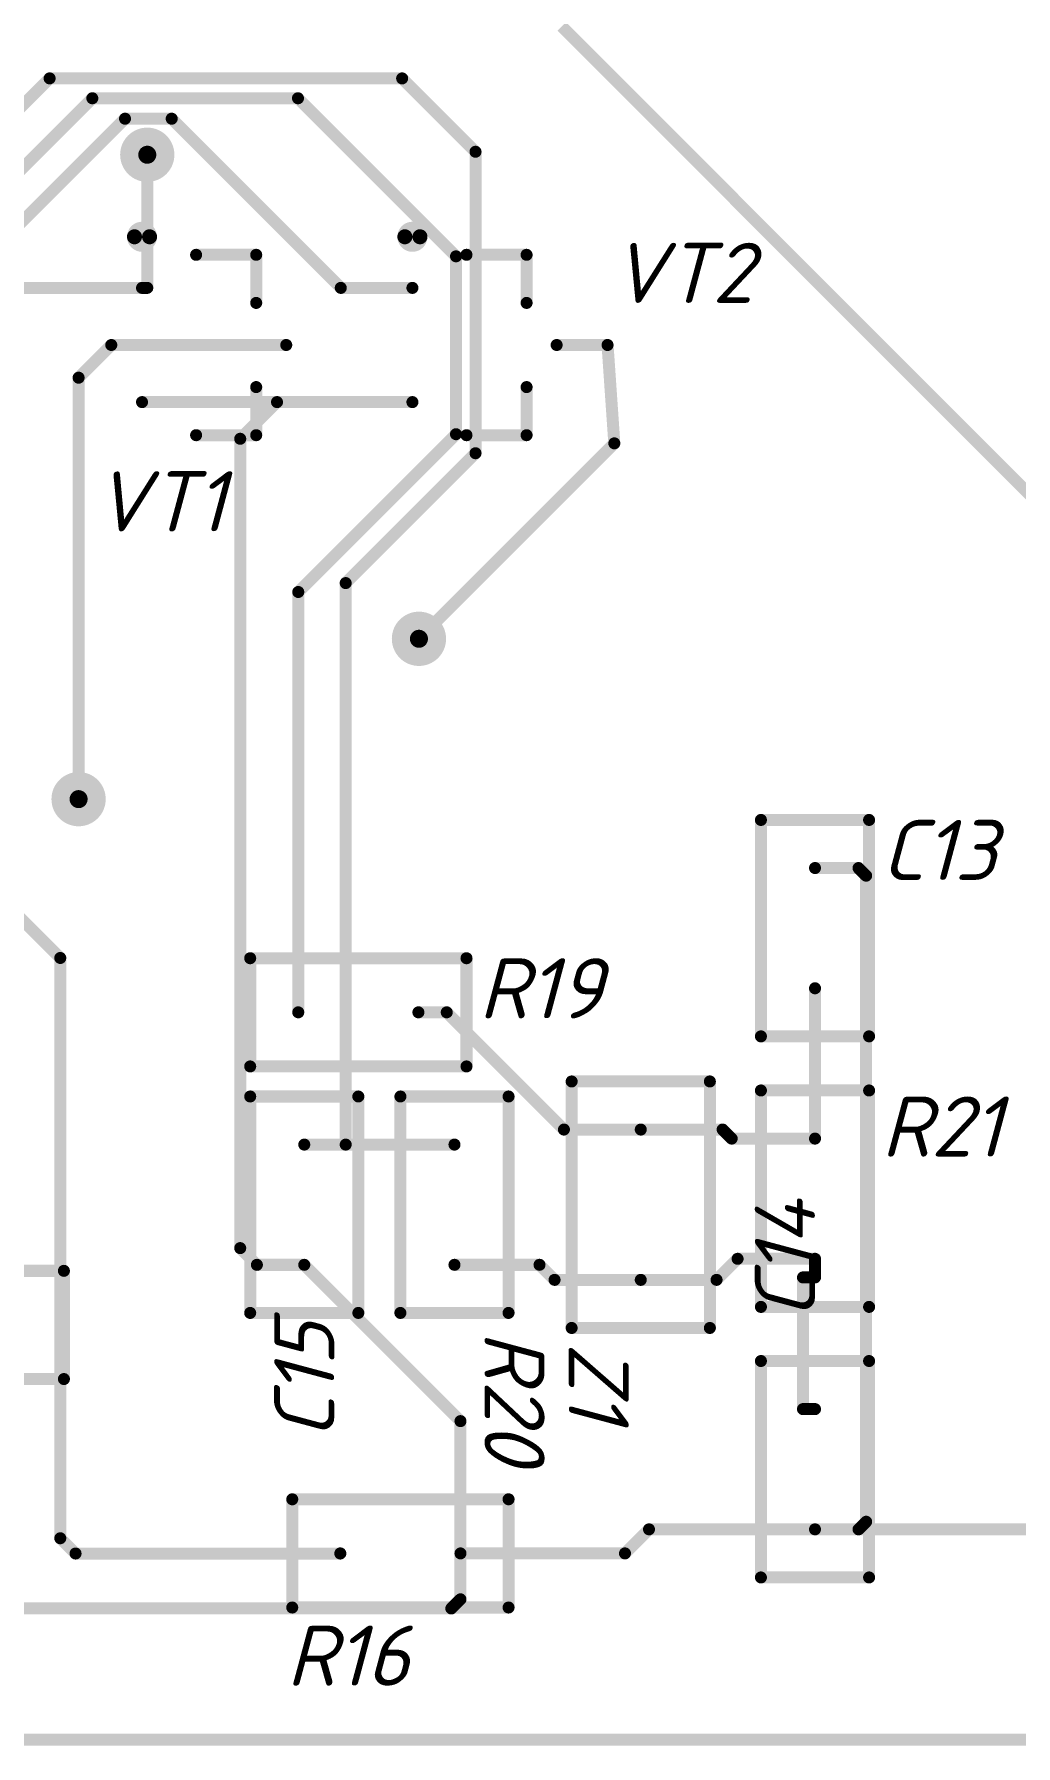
# Model space of a CAD drawing. Header units: millimetres. Extents: x -578 to 740, y 82 to 629.
# Drawn here: x 47.7 to 80.4, y 302.3 to 359.2 of the extents above; entities that cross this region are included whole.
import ezdxf

# ---------------------------------------------------------------- set-up
doc = ezdxf.new("R2010")
doc.units = ezdxf.units.MM
doc.header["$LTSCALE"] = 0.5
doc.layers.get('0').update_dxf_attribs({"lineweight": 60})
doc.layers.add('TopOverlay', color=2, linetype='Continuous')
doc.styles.get("Standard").update_dxf_attribs({"font": 'isocpeui.ttf', "width": 0.9})

# ---------------------------------------------------------------- blocks, each defined once
blk = doc.blocks.new('OSC__3215_1')
at = {"layer": 'TopOverlay', "const_width": 0.2}
for points in [[(2.05, 1.15), (-2.05, 1.15)], [(-2.05, -1.15), (-2.05, 1.15)], [(2.05, -1.15), (2.05, 1.15)], [(2.05, -1.15), (-2.05, -1.15)]]:
    blk.add_lwpolyline(points, dxfattribs=at)
at = {"layer": 'TopOverlay', "const_width": 0.1}
for points in [[(-2.1, 1.15, 1), (-2, 1.15, 1)], [(-2.1, 1.15, 1), (-2, 1.15, 1)], [(2, 1.15, 1), (2.1, 1.15, 1)], [(2, 1.15, 1), (2.1, 1.15, 1)], [(-2.1, -1.15, 1), (-2, -1.15, 1)], [(-2.1, -1.15, 1), (-2, -1.15, 1)], [(2, -1.15, 1), (2.1, -1.15, 1)], [(2, -1.15, 1), (2.1, -1.15, 1)]]:
    blk.add_lwpolyline(points, format="xyb", close=True, dxfattribs=at)
blk = doc.blocks.new('SOT23_123_5')
at = {"layer": 'TopOverlay'}
for points, const_width in [([(-1.075, 1.8, 1), (-1.325, 1.8, 1)], 0.25), ([(-1.388, 1.8, 1), (-1.263, 1.8, 1)], 0.125), ([(-1.137, 1.8, 1), (-1.012, 1.8, 1)], 0.125), ([(-0.35, 1.5, 1), (-0.25, 1.5, 1)], 0.1), ([(0.65, 1.5, 1), (0.75, 1.5, 1)], 0.1), ([(0.65, 1.5, 1), (0.75, 1.5, 1)], 0.1), ([(0.65, 0.7, 1), (0.75, 0.7, 1)], 0.1), ([(0.65, -0.7, 1), (0.75, -0.7, 1)], 0.1), ([(-0.35, -1.5, 1), (-0.25, -1.5, 1)], 0.1), ([(0.65, -1.5, 1), (0.75, -1.5, 1)], 0.1), ([(0.65, -1.5, 1), (0.75, -1.5, 1)], 0.1)]:
    blk.add_lwpolyline(points, format="xyb", close=True, dxfattribs=dict(at, const_width=const_width))
at = {"layer": 'TopOverlay', "const_width": 0.2}
for points in [[(-0.3, 1.5), (0.7, 1.5)], [(0.7, 0.7), (0.7, 1.5)], [(0.7, -1.5), (0.7, -0.7)], [(-0.3, -1.5), (0.7, -1.5)]]:
    blk.add_lwpolyline(points, dxfattribs=at)
blk = doc.blocks.new('SOT23_123_6')
at = {"layer": 'TopOverlay'}
for points, const_width in [([(-1.075, 1.8, 1), (-1.325, 1.8, 1)], 0.25), ([(-1.388, 1.8, 1), (-1.263, 1.8, 1)], 0.125), ([(-1.137, 1.8, 1), (-1.012, 1.8, 1)], 0.125), ([(-0.35, 1.5, 1), (-0.25, 1.5, 1)], 0.1), ([(0.65, 1.5, 1), (0.75, 1.5, 1)], 0.1), ([(0.65, 1.5, 1), (0.75, 1.5, 1)], 0.1), ([(0.65, 0.7, 1), (0.75, 0.7, 1)], 0.1), ([(0.65, -0.7, 1), (0.75, -0.7, 1)], 0.1), ([(-0.35, -1.5, 1), (-0.25, -1.5, 1)], 0.1), ([(0.65, -1.5, 1), (0.75, -1.5, 1)], 0.1), ([(0.65, -1.5, 1), (0.75, -1.5, 1)], 0.1)]:
    blk.add_lwpolyline(points, format="xyb", close=True, dxfattribs=dict(at, const_width=const_width))
at = {"layer": 'TopOverlay', "const_width": 0.2}
for points in [[(-0.3, 1.5), (0.7, 1.5)], [(0.7, 0.7), (0.7, 1.5)], [(0.7, -1.5), (0.7, -0.7)], [(-0.3, -1.5), (0.7, -1.5)]]:
    blk.add_lwpolyline(points, dxfattribs=at)
blk = doc.blocks.new('CH0805R_24')
at = {"layer": 'TopOverlay', "const_width": 0.2}
for points in [[(-1.8, -0.9), (-1.8, 0.9)], [(1.8, 0.9), (-1.8, 0.9)], [(1.8, -0.9), (1.8, 0.9)], [(1.8, -0.9), (-1.8, -0.9)]]:
    blk.add_lwpolyline(points, dxfattribs=at)
at = {"layer": 'TopOverlay', "const_width": 0.1}
for points in [[(-1.85, 0.9, 1), (-1.75, 0.9, 1)], [(-1.85, 0.9, 1), (-1.75, 0.9, 1)], [(1.75, 0.9, 1), (1.85, 0.9, 1)], [(1.75, 0.9, 1), (1.85, 0.9, 1)], [(-1.85, -0.9, 1), (-1.75, -0.9, 1)], [(-1.85, -0.9, 1), (-1.75, -0.9, 1)], [(1.75, -0.9, 1), (1.85, -0.9, 1)], [(1.75, -0.9, 1), (1.85, -0.9, 1)]]:
    blk.add_lwpolyline(points, format="xyb", close=True, dxfattribs=at)
blk = doc.blocks.new('CH0805R_25')
at = {"layer": 'TopOverlay', "const_width": 0.2}
for points in [[(-1.8, 0.9), (-1.8, -0.9)], [(-1.8, 0.9), (1.8, 0.9)], [(1.8, 0.9), (1.8, -0.9)], [(-1.8, -0.9), (1.8, -0.9)]]:
    blk.add_lwpolyline(points, dxfattribs=at)
at = {"layer": 'TopOverlay', "const_width": 0.1}
for points in [[(-1.85, 0.9, 1), (-1.75, 0.9, 1)], [(-1.85, 0.9, 1), (-1.75, 0.9, 1)], [(1.75, 0.9, 1), (1.85, 0.9, 1)], [(1.75, 0.9, 1), (1.85, 0.9, 1)], [(-1.85, -0.9, 1), (-1.75, -0.9, 1)], [(-1.85, -0.9, 1), (-1.75, -0.9, 1)], [(1.75, -0.9, 1), (1.85, -0.9, 1)], [(1.75, -0.9, 1), (1.85, -0.9, 1)]]:
    blk.add_lwpolyline(points, format="xyb", close=True, dxfattribs=at)
blk = doc.blocks.new('CH0805R_26')
at = {"layer": 'TopOverlay', "const_width": 0.2}
for points in [[(-1.8, -0.9), (-1.8, 0.9)], [(-1.8, 0.9), (1.8, 0.9)], [(1.8, -0.9), (1.8, 0.9)], [(-1.8, -0.9), (1.8, -0.9)]]:
    blk.add_lwpolyline(points, dxfattribs=at)
at = {"layer": 'TopOverlay', "const_width": 0.1}
for points in [[(-1.85, 0.9, 1), (-1.75, 0.9, 1)], [(-1.85, 0.9, 1), (-1.75, 0.9, 1)], [(1.75, 0.9, 1), (1.85, 0.9, 1)], [(1.75, 0.9, 1), (1.85, 0.9, 1)], [(-1.85, -0.9, 1), (-1.75, -0.9, 1)], [(-1.85, -0.9, 1), (-1.75, -0.9, 1)], [(1.75, -0.9, 1), (1.85, -0.9, 1)], [(1.75, -0.9, 1), (1.85, -0.9, 1)]]:
    blk.add_lwpolyline(points, format="xyb", close=True, dxfattribs=at)
blk = doc.blocks.new('CH0805R_29')
at = {"layer": 'TopOverlay', "const_width": 0.2}
for points in [[(-1.8, 0.9), (-1.8, -0.9)], [(1.8, 0.9), (-1.8, 0.9)], [(1.8, 0.9), (1.8, -0.9)], [(1.8, -0.9), (-1.8, -0.9)]]:
    blk.add_lwpolyline(points, dxfattribs=at)
at = {"layer": 'TopOverlay', "const_width": 0.1}
for points in [[(-1.85, 0.9, 1), (-1.75, 0.9, 1)], [(-1.85, 0.9, 1), (-1.75, 0.9, 1)], [(1.75, 0.9, 1), (1.85, 0.9, 1)], [(1.75, 0.9, 1), (1.85, 0.9, 1)], [(-1.85, -0.9, 1), (-1.75, -0.9, 1)], [(-1.85, -0.9, 1), (-1.75, -0.9, 1)], [(1.75, -0.9, 1), (1.85, -0.9, 1)], [(1.75, -0.9, 1), (1.85, -0.9, 1)]]:
    blk.add_lwpolyline(points, format="xyb", close=True, dxfattribs=at)
blk = doc.blocks.new('CH0805R_42')
at = {"layer": 'TopOverlay', "const_width": 0.2}
for points in [[(-1.8, 0.9), (-1.8, -0.9)], [(1.8, 0.9), (-1.8, 0.9)], [(1.8, 0.9), (1.8, -0.9)], [(1.8, -0.9), (-1.8, -0.9)]]:
    blk.add_lwpolyline(points, dxfattribs=at)
at = {"layer": 'TopOverlay', "const_width": 0.1}
for points in [[(-1.85, 0.9, 1), (-1.75, 0.9, 1)], [(-1.85, 0.9, 1), (-1.75, 0.9, 1)], [(1.75, 0.9, 1), (1.85, 0.9, 1)], [(1.75, 0.9, 1), (1.85, 0.9, 1)], [(-1.85, -0.9, 1), (-1.75, -0.9, 1)], [(-1.85, -0.9, 1), (-1.75, -0.9, 1)], [(1.75, -0.9, 1), (1.85, -0.9, 1)], [(1.75, -0.9, 1), (1.85, -0.9, 1)]]:
    blk.add_lwpolyline(points, format="xyb", close=True, dxfattribs=at)
blk = doc.blocks.new('CH0805C_64')
at = {"layer": 'TopOverlay', "const_width": 0.2}
for points in [[(-1.8, -0.9), (-1.8, 0.9)], [(1.8, 0.9), (-1.8, 0.9)], [(1.8, -0.9), (1.8, 0.9)], [(1.8, -0.9), (-1.8, -0.9)]]:
    blk.add_lwpolyline(points, dxfattribs=at)
at = {"layer": 'TopOverlay', "const_width": 0.1}
for points in [[(-1.85, 0.9, 1), (-1.75, 0.9, 1)], [(-1.85, 0.9, 1), (-1.75, 0.9, 1)], [(1.75, 0.9, 1), (1.85, 0.9, 1)], [(1.75, 0.9, 1), (1.85, 0.9, 1)], [(-1.85, -0.9, 1), (-1.75, -0.9, 1)], [(-1.85, -0.9, 1), (-1.75, -0.9, 1)], [(1.75, -0.9, 1), (1.85, -0.9, 1)], [(1.75, -0.9, 1), (1.85, -0.9, 1)]]:
    blk.add_lwpolyline(points, format="xyb", close=True, dxfattribs=at)
blk = doc.blocks.new('CH0805C_65')
at = {"layer": 'TopOverlay', "const_width": 0.2}
for points in [[(-1.8, -0.9), (-1.8, 0.9)], [(1.8, 0.9), (-1.8, 0.9)], [(1.8, -0.9), (1.8, 0.9)], [(1.8, -0.9), (-1.8, -0.9)]]:
    blk.add_lwpolyline(points, dxfattribs=at)
at = {"layer": 'TopOverlay', "const_width": 0.1}
for points in [[(-1.85, 0.9, 1), (-1.75, 0.9, 1)], [(-1.85, 0.9, 1), (-1.75, 0.9, 1)], [(1.75, 0.9, 1), (1.85, 0.9, 1)], [(1.75, 0.9, 1), (1.85, 0.9, 1)], [(-1.85, -0.9, 1), (-1.75, -0.9, 1)], [(-1.85, -0.9, 1), (-1.75, -0.9, 1)], [(1.75, -0.9, 1), (1.85, -0.9, 1)], [(1.75, -0.9, 1), (1.85, -0.9, 1)]]:
    blk.add_lwpolyline(points, format="xyb", close=True, dxfattribs=at)
blk = doc.blocks.new('CH0805C_66')
at = {"layer": 'TopOverlay', "const_width": 0.2}
for points in [[(-1.8, 0.9), (-1.8, -0.9)], [(-1.8, 0.9), (1.8, 0.9)], [(1.8, 0.9), (1.8, -0.9)], [(-1.8, -0.9), (1.8, -0.9)]]:
    blk.add_lwpolyline(points, dxfattribs=at)
at = {"layer": 'TopOverlay', "const_width": 0.1}
for points in [[(-1.85, 0.9, 1), (-1.75, 0.9, 1)], [(-1.85, 0.9, 1), (-1.75, 0.9, 1)], [(1.75, 0.9, 1), (1.85, 0.9, 1)], [(1.75, 0.9, 1), (1.85, 0.9, 1)], [(-1.85, -0.9, 1), (-1.75, -0.9, 1)], [(-1.85, -0.9, 1), (-1.75, -0.9, 1)], [(1.75, -0.9, 1), (1.85, -0.9, 1)], [(1.75, -0.9, 1), (1.85, -0.9, 1)]]:
    blk.add_lwpolyline(points, format="xyb", close=True, dxfattribs=at)

msp = doc.modelspace()

# ---------------------------------------------------------------- linework, layer by layer
at = {"const_width": 0.4}
for points in [[(65.282, 359.495), (95.712, 329.066)], [(34.893, 344.425), (48.236, 357.768)], [(48.236, 357.768), (59.97, 357.768)], [(59.97, 357.768), (62.412, 355.327)], [(35.688, 343.138), (49.658, 357.108)], [(49.658, 357.108), (56.503, 357.108)], [(56.503, 357.108), (61.762, 351.849)], [(40.311, 345.992), (50.746, 356.427)], [(50.746, 356.427), (52.3, 356.427)], [(52.3, 356.427), (57.927, 350.799)], [(51.487, 350.799), (51.487, 355.228)], [(62.412, 345.299), (62.412, 355.327)], [(61.762, 345.932), (61.762, 351.849)], [(46.712, 350.799), (51.312, 350.799)], [(51.312, 350.799), (51.487, 350.799)], [(57.927, 350.799), (60.312, 350.799)], [(49.201, 347.811), (50.289, 348.899)], [(50.289, 348.899), (56.112, 348.899)], [(65.112, 348.899), (66.807, 348.899)], [(66.807, 348.899), (67.032, 345.627)], [(49.201, 333.791), (49.201, 347.811)], [(51.312, 346.999), (55.805, 346.999)], [(54.58, 345.779), (55.805, 346.999)], [(55.805, 346.999), (60.312, 346.999)], [(54.58, 318.855), (54.58, 345.779)], [(56.512, 340.682), (61.762, 345.932)], [(60.529, 339.125), (67.032, 345.627)], [(58.091, 340.978), (62.412, 345.299)], [(58.091, 322.299), (58.091, 340.978)], [(56.512, 326.699), (56.512, 340.682)], [(73.712, 331.499), (75.16, 331.499)], [(75.16, 331.499), (75.414, 331.245)], [(75.414, 309.753), (75.414, 331.245)], [(47.016, 330.082), (48.591, 328.507)], [(48.591, 309.203), (48.591, 328.507)], [(73.712, 322.499), (73.712, 327.499)], [(60.512, 326.699), (61.455, 326.699)], [(61.455, 326.699), (65.355, 322.799)], [(65.355, 322.799), (67.912, 322.799)], [(67.912, 322.799), (70.638, 322.799)], [(70.638, 322.799), (70.938, 322.499)], [(56.712, 322.299), (58.091, 322.299)], [(58.091, 322.299), (61.712, 322.299)], [(70.938, 322.499), (73.712, 322.499)], [(54.58, 318.855), (55.136, 318.299)], [(55.136, 318.299), (56.712, 318.299)], [(56.712, 318.299), (61.912, 313.099)], [(61.712, 318.299), (64.542, 318.299)], [(64.542, 318.299), (65.043, 317.799)], [(70.435, 317.799), (71.136, 318.499)], [(71.136, 318.499), (73.712, 318.499)], [(73.712, 317.88), (73.712, 318.499)], [(65.043, 317.799), (67.912, 317.799)], [(67.912, 317.799), (70.435, 317.799)], [(73.312, 317.88), (73.712, 317.88)], [(73.312, 313.499), (73.312, 317.88)], [(61.912, 308.699), (61.912, 313.099)], [(73.312, 313.499), (73.712, 313.499)], [(75.16, 309.499), (75.414, 309.753)], [(48.591, 309.203), (49.099, 308.695)], [(67.387, 308.699), (68.187, 309.499)], [(68.187, 309.499), (73.712, 309.499)], [(73.712, 309.499), (75.16, 309.499)], [(75.16, 309.499), (84.82, 309.499)], [(49.099, 308.695), (57.912, 308.695)], [(57.912, 308.695), (57.912, 308.699)], [(61.912, 307.171), (61.912, 308.699)], [(61.912, 308.699), (67.387, 308.699)], [(38.512, 306.867), (61.607, 306.867)], [(61.607, 306.867), (61.912, 307.171)], [(-62.288, 302.499), (137.712, 302.499)]]:
    msp.add_lwpolyline(points, dxfattribs=at)
for points, const_width in [([(48.136, 357.768, 1), (48.336, 357.768, 1)], 0.2), ([(48.136, 357.768, 1), (48.336, 357.768, 1)], 0.2), ([(59.87, 357.768, 1), (60.07, 357.768, 1)], 0.2), ([(59.87, 357.768, 1), (60.07, 357.768, 1)], 0.2), ([(49.558, 357.108, 1), (49.758, 357.108, 1)], 0.2), ([(49.558, 357.108, 1), (49.758, 357.108, 1)], 0.2), ([(56.403, 357.108, 1), (56.603, 357.108, 1)], 0.2), ([(56.403, 357.108, 1), (56.603, 357.108, 1)], 0.2), ([(50.646, 356.427, 1), (50.846, 356.427, 1)], 0.2), ([(50.646, 356.427, 1), (50.846, 356.427, 1)], 0.2), ([(52.2, 356.427, 1), (52.4, 356.427, 1)], 0.2), ([(52.2, 356.427, 1), (52.4, 356.427, 1)], 0.2), ([(51.035, 355.228, 1), (51.938, 355.228, 1)], 0.903), ([(51.137, 355.228, 1), (51.837, 355.228, 1)], 0.7), ([(51.337, 355.228, 1), (51.637, 355.228, 1)], 0.3), ([(51.387, 355.228, 1), (51.587, 355.228, 1)], 0.2), ([(62.312, 355.327, 1), (62.512, 355.327, 1)], 0.2), ([(62.312, 355.327, 1), (62.512, 355.327, 1)], 0.2), ([(61.662, 351.849, 1), (61.862, 351.849, 1)], 0.2), ([(61.662, 351.849, 1), (61.862, 351.849, 1)], 0.2), ([(51.212, 350.799, 1), (51.412, 350.799, 1)], 0.2), ([(51.212, 350.799, 1), (51.412, 350.799, 1)], 0.2), ([(51.387, 350.799, 1), (51.587, 350.799, 1)], 0.2), ([(51.387, 350.799, 1), (51.587, 350.799, 1)], 0.2), ([(57.827, 350.799, 1), (58.027, 350.799, 1)], 0.2), ([(57.827, 350.799, 1), (58.027, 350.799, 1)], 0.2), ([(60.212, 350.799, 1), (60.412, 350.799, 1)], 0.2), ([(50.189, 348.899, 1), (50.389, 348.899, 1)], 0.2), ([(50.189, 348.899, 1), (50.389, 348.899, 1)], 0.2), ([(56.012, 348.899, 1), (56.212, 348.899, 1)], 0.2), ([(65.012, 348.899, 1), (65.212, 348.899, 1)], 0.2), ([(66.707, 348.899, 1), (66.907, 348.899, 1)], 0.2), ([(66.707, 348.899, 1), (66.907, 348.899, 1)], 0.2), ([(49.101, 347.811, 1), (49.301, 347.811, 1)], 0.2), ([(49.101, 347.811, 1), (49.301, 347.811, 1)], 0.2), ([(51.212, 346.999, 1), (51.412, 346.999, 1)], 0.2), ([(55.705, 346.999, 1), (55.905, 346.999, 1)], 0.2), ([(55.705, 346.999, 1), (55.905, 346.999, 1)], 0.2), ([(55.705, 346.999, 1), (55.905, 346.999, 1)], 0.2), ([(60.212, 346.999, 1), (60.412, 346.999, 1)], 0.2), ([(54.48, 345.779, 1), (54.68, 345.779, 1)], 0.2), ([(54.48, 345.779, 1), (54.68, 345.779, 1)], 0.2), ([(61.662, 345.932, 1), (61.862, 345.932, 1)], 0.2), ([(61.662, 345.932, 1), (61.862, 345.932, 1)], 0.2), ([(66.932, 345.627, 1), (67.132, 345.627, 1)], 0.2), ([(66.932, 345.627, 1), (67.132, 345.627, 1)], 0.2), ([(62.312, 345.299, 1), (62.512, 345.299, 1)], 0.2), ([(62.312, 345.299, 1), (62.512, 345.299, 1)], 0.2), ([(57.991, 340.978, 1), (58.191, 340.978, 1)], 0.2), ([(57.991, 340.978, 1), (58.191, 340.978, 1)], 0.2), ([(56.412, 340.682, 1), (56.612, 340.682, 1)], 0.2), ([(56.412, 340.682, 1), (56.612, 340.682, 1)], 0.2), ([(60.078, 339.125, 1), (60.981, 339.125, 1)], 0.903), ([(60.179, 339.125, 1), (60.879, 339.125, 1)], 0.7), ([(60.379, 339.125, 1), (60.679, 339.125, 1)], 0.3), ([(60.429, 339.125, 1), (60.629, 339.125, 1)], 0.2), ([(48.749, 333.791, 1), (49.652, 333.791, 1)], 0.903), ([(48.851, 333.791, 1), (49.551, 333.791, 1)], 0.7), ([(49.051, 333.791, 1), (49.351, 333.791, 1)], 0.3), ([(49.101, 333.791, 1), (49.301, 333.791, 1)], 0.2), ([(73.612, 331.499, 1), (73.812, 331.499, 1)], 0.2), ([(75.06, 331.499, 1), (75.26, 331.499, 1)], 0.2), ([(75.06, 331.499, 1), (75.26, 331.499, 1)], 0.2), ([(75.314, 331.245, 1), (75.514, 331.245, 1)], 0.2), ([(75.314, 331.245, 1), (75.514, 331.245, 1)], 0.2), ([(48.491, 328.507, 1), (48.691, 328.507, 1)], 0.2), ([(48.491, 328.507, 1), (48.691, 328.507, 1)], 0.2), ([(73.612, 327.499, 1), (73.812, 327.499, 1)], 0.2), ([(56.412, 326.699, 1), (56.612, 326.699, 1)], 0.2), ([(60.412, 326.699, 1), (60.612, 326.699, 1)], 0.2), ([(61.355, 326.699, 1), (61.555, 326.699, 1)], 0.2), ([(61.355, 326.699, 1), (61.555, 326.699, 1)], 0.2), ([(65.255, 322.799, 1), (65.455, 322.799, 1)], 0.2), ([(65.255, 322.799, 1), (65.455, 322.799, 1)], 0.2), ([(67.812, 322.799, 1), (68.012, 322.799, 1)], 0.2), ([(67.812, 322.799, 1), (68.012, 322.799, 1)], 0.2), ([(70.538, 322.799, 1), (70.738, 322.799, 1)], 0.2), ([(70.538, 322.799, 1), (70.738, 322.799, 1)], 0.2), ([(56.612, 322.299, 1), (56.812, 322.299, 1)], 0.2), ([(57.991, 322.299, 1), (58.191, 322.299, 1)], 0.2), ([(57.991, 322.299, 1), (58.191, 322.299, 1)], 0.2), ([(57.991, 322.299, 1), (58.191, 322.299, 1)], 0.2), ([(61.612, 322.299, 1), (61.812, 322.299, 1)], 0.2), ([(70.838, 322.499, 1), (71.038, 322.499, 1)], 0.2), ([(70.838, 322.499, 1), (71.038, 322.499, 1)], 0.2), ([(73.612, 322.499, 1), (73.812, 322.499, 1)], 0.2), ([(73.612, 322.499, 1), (73.812, 322.499, 1)], 0.2), ([(54.48, 318.855, 1), (54.68, 318.855, 1)], 0.2), ([(54.48, 318.855, 1), (54.68, 318.855, 1)], 0.2), ([(55.036, 318.299, 1), (55.236, 318.299, 1)], 0.2), ([(55.036, 318.299, 1), (55.236, 318.299, 1)], 0.2), ([(56.612, 318.299, 1), (56.812, 318.299, 1)], 0.2), ([(56.612, 318.299, 1), (56.812, 318.299, 1)], 0.2), ([(61.612, 318.299, 1), (61.812, 318.299, 1)], 0.2), ([(64.442, 318.299, 1), (64.642, 318.299, 1)], 0.2), ([(64.442, 318.299, 1), (64.642, 318.299, 1)], 0.2), ([(71.036, 318.499, 1), (71.236, 318.499, 1)], 0.2), ([(71.036, 318.499, 1), (71.236, 318.499, 1)], 0.2), ([(73.612, 318.499, 1), (73.812, 318.499, 1)], 0.2), ([(73.612, 318.499, 1), (73.812, 318.499, 1)], 0.2), ([(64.943, 317.799, 1), (65.143, 317.799, 1)], 0.2), ([(64.943, 317.799, 1), (65.143, 317.799, 1)], 0.2), ([(67.812, 317.799, 1), (68.012, 317.799, 1)], 0.2), ([(67.812, 317.799, 1), (68.012, 317.799, 1)], 0.2), ([(70.335, 317.799, 1), (70.535, 317.799, 1)], 0.2), ([(70.335, 317.799, 1), (70.535, 317.799, 1)], 0.2), ([(73.212, 317.88, 1), (73.412, 317.88, 1)], 0.2), ([(73.212, 317.88, 1), (73.412, 317.88, 1)], 0.2), ([(73.612, 317.88, 1), (73.812, 317.88, 1)], 0.2), ([(73.612, 317.88, 1), (73.812, 317.88, 1)], 0.2), ([(61.812, 313.099, 1), (62.012, 313.099, 1)], 0.2), ([(61.812, 313.099, 1), (62.012, 313.099, 1)], 0.2), ([(73.212, 313.499, 1), (73.412, 313.499, 1)], 0.2), ([(73.212, 313.499, 1), (73.412, 313.499, 1)], 0.2), ([(73.612, 313.499, 1), (73.812, 313.499, 1)], 0.2), ([(75.314, 309.753, 1), (75.514, 309.753, 1)], 0.2), ([(75.314, 309.753, 1), (75.514, 309.753, 1)], 0.2), ([(48.491, 309.203, 1), (48.691, 309.203, 1)], 0.2), ([(48.491, 309.203, 1), (48.691, 309.203, 1)], 0.2), ([(68.087, 309.499, 1), (68.287, 309.499, 1)], 0.2), ([(68.087, 309.499, 1), (68.287, 309.499, 1)], 0.2), ([(73.612, 309.499, 1), (73.812, 309.499, 1)], 0.2), ([(73.612, 309.499, 1), (73.812, 309.499, 1)], 0.2), ([(75.06, 309.499, 1), (75.26, 309.499, 1)], 0.2), ([(75.06, 309.499, 1), (75.26, 309.499, 1)], 0.2), ([(75.06, 309.499, 1), (75.26, 309.499, 1)], 0.2), ([(48.999, 308.695, 1), (49.199, 308.695, 1)], 0.2), ([(48.999, 308.695, 1), (49.199, 308.695, 1)], 0.2), ([(57.812, 308.699, 1), (58.012, 308.699, 1)], 0.2), ([(57.812, 308.695, 1), (58.012, 308.695, 1)], 0.2), ([(57.812, 308.695, 1), (58.012, 308.695, 1)], 0.2), ([(61.812, 308.699, 1), (62.012, 308.699, 1)], 0.2), ([(61.812, 308.699, 1), (62.012, 308.699, 1)], 0.2), ([(61.812, 308.699, 1), (62.012, 308.699, 1)], 0.2), ([(67.287, 308.699, 1), (67.487, 308.699, 1)], 0.2), ([(67.287, 308.699, 1), (67.487, 308.699, 1)], 0.2), ([(61.507, 306.867, 1), (61.707, 306.867, 1)], 0.2), ([(61.507, 306.867, 1), (61.707, 306.867, 1)], 0.2), ([(61.812, 307.171, 1), (62.012, 307.171, 1)], 0.2), ([(61.812, 307.171, 1), (62.012, 307.171, 1)], 0.2)]:
    msp.add_lwpolyline(points, format="xyb", close=True, dxfattribs=dict(const_width=const_width))

# ---------------------------------------------------------------- block references
at = {"xscale": 2, "yscale": 2, "zscale": 2}
for name, p in [('SOT23_123_6', (53.712, 348.899)), ('SOT23_123_5', (62.712, 348.899)), ('CH0805R_26', (58.512, 326.699))]:
    msp.add_blockref(name, p, dxfattribs=at)
for name, p, rotation in [('CH0805C_66', (73.712, 329.499), 90), ('OSC__3215_1', (67.912, 320.299), 270), ('CH0805C_64', (56.712, 320.299), 270), ('CH0805R_25', (61.712, 320.299), 90), ('CH0805R_24', (73.712, 320.499), 270), ('CH0805R_42', (45.112, 316.299), 180), ('CH0805C_65', (73.712, 311.499), 270), ('CH0805R_29', (59.912, 308.699), 180)]:
    msp.add_blockref(name, p, dxfattribs=dict(at, rotation=rotation))

# ---------------------------------------------------------------- texts
for s, p in [('VT2', (66.912, 350.299)), ('VT1', (49.712, 342.699)), ('C13', (75.912, 331.099)), ('R19', (62.512, 326.499)), ('R21', (75.912, 321.899)), ('R16', (56.112, 304.299))]:
    msp.add_text(s, height=2).set_placement(p)
for s, rotation, p in [('C14', 90, (73.712, 316.499)), ('C15', 90, (57.712, 312.499)), ('R20', 270, (62.712, 316.099)), ('Z1', 270, (65.512, 315.699))]:
    msp.add_text(s, height=2, rotation=rotation).set_placement(p)

doc.saveas('drawing.dxf')
